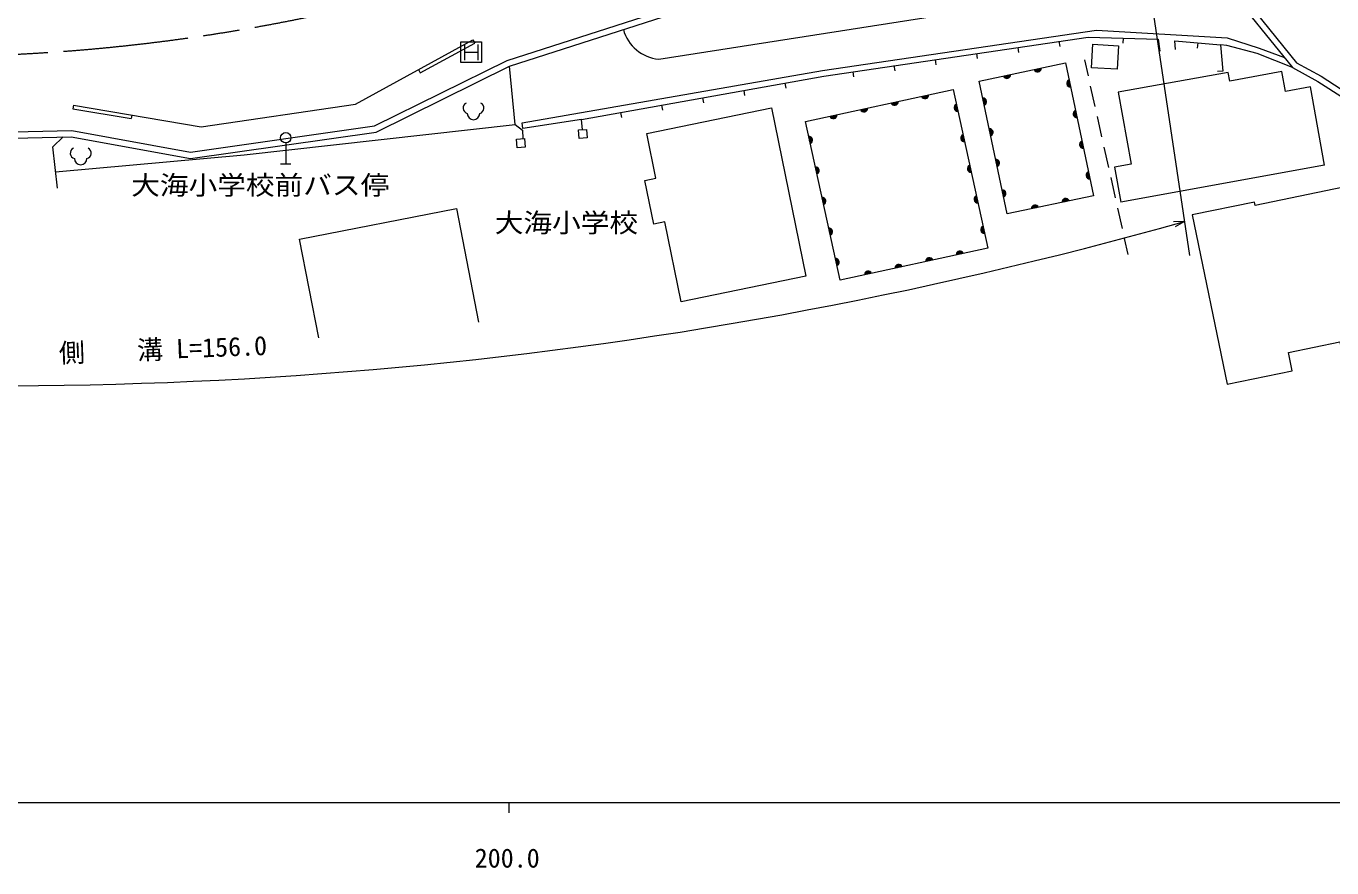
# Model space of a CAD drawing. Units: millimetres, scale not verified. Extents: x 40000 to 680000, y 20000 to 380000.
# Drawn here: x 221698 to 346945, y 198715 to 279495 of the extents above; entities that cross this region are included whole.
import ezdxf
from ezdxf.enums import TextEntityAlignment as Align

# ---------------------------------------------------------------- set-up
doc = ezdxf.new("R2010")
doc.units = ezdxf.units.MM
doc.header["$LTSCALE"] = 1000
doc.linetypes.add('CHAIN', pattern=[18.5, 12, -1.5, 3.5, -1.5])
for name, color, linetype, lineweight in [('M-BGD', 7, 'Continuous', 13), ('M-BMK', 2, 'CHAIN', 13), ('M-STR-HTXT', 7, 'Continuous', 13), ('M-STR-STRC', 7, 'Continuous', 13), ('M-TTL-BAND', 7, 'Continuous', 13)]:
    doc.layers.add(name, color=color, linetype=linetype, lineweight=lineweight)
doc.styles.add('ＭＳ ゴシック', font='')
doc.styles.get('ＭＳ ゴシック').set_extended_font_data('MS Gothic')

msp = doc.modelspace()

# ---------------------------------------------------------------- linework, layer by layer
at = {"layer": 'M-BGD'}
for p, q in [((282381, 276331), (320832, 282338)), ((264562, 278172), (264730, 277865)), ((326919, 278342), (326903, 277842)), ((259510, 275019), (264730, 277865)), ((312854, 276868), (312927, 276374)), ((316811, 277453), (316884, 276958)), ((320768, 278037), (320841, 277542)), ((334075, 277891), (334031, 277393)), ((304940, 275700), (305013, 275205)), ((308897, 276284), (308970, 275790)), ((323586, 274715), (323246, 276245)), ((259343, 275326), (259510, 275019)), ((300983, 275116), (301056, 274621)), ((336477, 275168), (335979, 275124)), ((290528, 273329), (290616, 272837)), ((294465, 274035), (294553, 273543)), ((324239, 271787), (323804, 273739)), ((226229, 271917), (226171, 271572)), ((282654, 271917), (282742, 271425)), ((286591, 272623), (286679, 272131)), ((226171, 271572), (231789, 270614)), ((231848, 270959), (231789, 270614)), ((274983, 270542), (269355, 269663)), ((278716, 271211), (278805, 270719)), ((324891, 268859), (324456, 270811)), ((269355, 269663), (269271, 270228)), ((246599, 268286), (246599, 266286)), ((325543, 265931), (325108, 267883)), ((246099, 266286), (247099, 266286)), ((346251, 266142), (326689, 262614)), ((326195, 263002), (325760, 264954)), ((326847, 260074), (326412, 262026)), ((249763, 249580), (247926, 259065)), ((327405, 257569), (327064, 259098))]:
    msp.add_line(p, q, dxfattribs=at)
for points in [[(192885, 269967), (197987, 269379), (203402, 269018), (208424, 268751), (216287, 268657), (226033, 268877), (237464, 266796), (255280, 269333), (268051, 275637), (312379, 289903), (324197, 291013), (327273, 290103), (336690, 283551), (343172, 275511), (345604, 274177), (348143, 272541), (349866, 271300), (351463, 262055)], [(192954, 270563), (198041, 269976), (203437, 269617), (208443, 269351), (216283, 269257), (226080, 269478), (237476, 267404), (255100, 269914), (267825, 276194), (312258, 290494), (324256, 291621), (327536, 290651), (337103, 283995), (343564, 275980), (345911, 274693), (348481, 273037), (350416, 271643), (352054, 262157)], [(226229, 271917), (238488, 269828), (253278, 272020), (264562, 278172)], [(269271, 270228), (298099, 275231), (324371, 279092), (336895, 278362), (339979, 277379), (342396, 276473)], [(275051, 269556), (274983, 270542), (298198, 274705), (323552, 278448), (330285, 278236), (330450, 277082)], [(331957, 277255), (331894, 278087), (336257, 277695), (336477, 275168)], [(343172, 275511), (339769, 276855), (336861, 277619), (336257, 277695)], [(224522, 265513), (242605, 267140), (268595, 270047), (268051, 275637)], [(346251, 266142), (344895, 273660), (342484, 273225), (342142, 275124), (337159, 274226), (337009, 275056), (326449, 273151), (327693, 266253), (326085, 265963), (326689, 262614)], [(282100, 264909), (281221, 269184), (293183, 271645)], [(293183, 271645), (296502, 255507), (284540, 253046), (282965, 260707)], [(268595, 270047), (269324, 269516), (269338, 268697)], [(224698, 263958), (224250, 267913), (225238, 268859)], [(282965, 260707), (281902, 260489), (281038, 264690), (282100, 264909)], [(349751, 264388), (339583, 262285), (339515, 262611), (333545, 261376), (336907, 245121), (343149, 246412), (342786, 248166), (347711, 249185), (348310, 246286), (353282, 247314)], [(247926, 259065), (262969, 261978), (265081, 251074)]]:
    msp.add_lwpolyline(points, dxfattribs=at)
for points in [[(324028, 277769), (326493, 277611), (326348, 275348), (323883, 275506)], [(321391, 275958), (324075, 263211), (315798, 261468), (313114, 274216)], [(310621, 273416), (313941, 258196), (299772, 255106), (296453, 270326)], [(274688, 269526), (275441, 269588), (275510, 268758), (274757, 268695)], [(268734, 268647), (269488, 268710), (269557, 267879), (268804, 267816)]]:
    msp.add_lwpolyline(points, close=True, dxfattribs=at)
msp.add_circle((246599, 268786), 500, dxfattribs=at)
for centre, radius, start, end in [((282702, 280170), 3852, 195.26601, 265.21834), ((315774, 274831), 354, 200.68607, 3.09125), ((315774, 274831), 283, 202.91011, 0.86721), ((315774, 274831), 212, 206.65643, 357.12088), ((315774, 274831), 142, 214.36816, 349.40915), ((315774, 274831), 100, 224.68583, 339.09149), ((318710, 275449), 354, 200.68607, 3.09125), ((318710, 275449), 283, 202.91011, 0.86721), ((318710, 275449), 212, 206.65643, 357.12088), ((318710, 275449), 142, 214.36816, 349.40915), ((318710, 275449), 100, 224.68583, 339.09149), ((321859, 273999), 354, 110.68607, 273.09125), ((321859, 273999), 283, 112.91011, 270.86721), ((321859, 273999), 212, 116.65643, 267.12088), ((321859, 273999), 142, 124.36816, 259.40915), ((321859, 273999), 100, 134.68583, 249.09149), ((264147, 271634), 536, 116.08703, 255.33416), ((265076, 271634), 536, 284.66584, 63.91297), ((304991, 272244), 354, 201.10081, 3.50599), ((304991, 272244), 283, 203.32485, 1.28195), ((304991, 272244), 212, 207.07118, 357.53563), ((304991, 272244), 142, 214.78291, 349.8239), ((304991, 272244), 100, 225.10057, 339.50623), ((307922, 272883), 354, 201.10081, 3.50599), ((307922, 272883), 283, 203.32485, 1.28195), ((307922, 272883), 212, 207.07118, 357.53563), ((307922, 272883), 142, 214.78291, 349.8239), ((307922, 272883), 100, 225.10057, 339.50623), ((311055, 271680), 354, 111.10081, 273.50599), ((311055, 271680), 283, 113.32485, 271.28195), ((311055, 271680), 212, 117.07118, 267.53563), ((311055, 271680), 142, 124.78291, 259.8239), ((313476, 272234), 354, 290.68607, 93.09125), ((313476, 272234), 283, 292.91011, 90.86721), ((313476, 272234), 212, 296.65643, 87.12088), ((313476, 272234), 142, 304.36816, 79.40915), ((313476, 272234), 100, 314.68583, 69.09149), ((264611, 271115), 600, 180, 0), ((299129, 270965), 354, 201.10081, 3.50599), ((299129, 270965), 283, 203.32485, 1.28195), ((299129, 270965), 212, 207.07118, 357.53563), ((299129, 270965), 142, 214.78291, 349.8239), ((299129, 270965), 100, 225.10057, 339.50623), ((302060, 271604), 354, 201.10081, 3.50599), ((302060, 271604), 283, 203.32485, 1.28195), ((302060, 271604), 212, 207.07118, 357.53563), ((302060, 271604), 142, 214.78291, 349.8239), ((302060, 271604), 100, 225.10057, 339.50623), ((311055, 271680), 100, 135.10057, 249.50623), ((322477, 271064), 354, 110.68607, 273.09125), ((322477, 271064), 283, 112.91011, 270.86721), ((322477, 271064), 212, 116.65643, 267.12088), ((322477, 271064), 142, 124.36816, 259.40915), ((322477, 271064), 100, 134.68583, 249.09149), ((314094, 269299), 354, 290.68607, 93.09125), ((314094, 269299), 283, 292.91011, 90.86721), ((314094, 269299), 212, 296.65643, 87.12088), ((314094, 269299), 142, 304.36816, 79.40915), ((314094, 269299), 100, 314.68583, 69.09149), ((296781, 268567), 354, 291.10081, 93.50599), ((296781, 268567), 283, 293.32485, 91.28195), ((296781, 268567), 212, 297.07118, 87.53563), ((296781, 268567), 142, 304.78291, 79.8239), ((296781, 268567), 100, 315.10057, 69.50623), ((311695, 268749), 354, 111.10081, 273.50599), ((311695, 268749), 283, 113.32485, 271.28195), ((311695, 268749), 212, 117.07118, 267.53563), ((311695, 268749), 142, 124.78291, 259.8239), ((311695, 268749), 100, 135.10057, 249.50623), ((323095, 268128), 354, 110.68607, 273.09125), ((323095, 268128), 283, 112.91011, 270.86721), ((323095, 268128), 212, 116.65643, 267.12088), ((323095, 268128), 142, 124.36816, 259.40915), ((323095, 268128), 100, 134.68583, 249.09149), ((226469, 267302), 536, 116.08703, 255.33416), ((226933, 266784), 600, 180, 0), ((227398, 267302), 536, 284.66584, 63.91297), ((297420, 265636), 354, 291.10081, 93.50599), ((297420, 265636), 283, 293.32485, 91.28195), ((297420, 265636), 212, 297.07118, 87.53563), ((297420, 265636), 142, 304.78291, 79.8239), ((297420, 265636), 100, 315.10057, 69.50623), ((312334, 265818), 354, 111.10081, 273.50599), ((312334, 265818), 283, 113.32485, 271.28195), ((312334, 265818), 212, 117.07118, 267.53563), ((312334, 265818), 142, 124.78291, 259.8239), ((312334, 265818), 100, 135.10057, 249.50623), ((314712, 266363), 354, 290.68607, 93.09125), ((314712, 266363), 283, 292.91011, 90.86721), ((314712, 266363), 212, 296.65643, 87.12088), ((314712, 266363), 142, 304.36816, 79.40915), ((314712, 266363), 100, 314.68583, 69.09149), ((323713, 265192), 354, 110.68607, 273.09125), ((323713, 265192), 283, 112.91011, 270.86721), ((323713, 265192), 212, 116.65643, 267.12088), ((323713, 265192), 142, 124.36816, 259.40915), ((323713, 265192), 100, 134.68583, 249.09149), ((298059, 262705), 354, 291.10081, 93.50599), ((312973, 262887), 354, 111.10081, 273.50599), ((312973, 262887), 283, 113.32485, 271.28195), ((312973, 262887), 212, 117.07118, 267.53563), ((315330, 263427), 354, 290.68607, 93.09125), ((315330, 263427), 283, 292.91011, 90.86721), ((315330, 263427), 212, 296.65643, 87.12088), ((315330, 263427), 142, 304.36816, 79.40915), ((315330, 263427), 100, 314.68583, 69.09149), ((298059, 262705), 283, 293.32485, 91.28195), ((298059, 262705), 212, 297.07118, 87.53563), ((298059, 262705), 142, 304.78291, 79.8239), ((298059, 262705), 100, 315.10057, 69.50623), ((312973, 262887), 142, 124.78291, 259.8239), ((312973, 262887), 100, 135.10057, 249.50623), ((318480, 261977), 354, 20.68607, 183.09125), ((318480, 261977), 283, 22.91011, 180.86721), ((318480, 261977), 212, 26.65643, 177.12088), ((318480, 261977), 142, 34.36816, 169.40915), ((318480, 261977), 100, 44.68583, 159.09149), ((321416, 262596), 354, 20.68607, 183.09125), ((321416, 262596), 283, 22.91011, 180.86721), ((321416, 262596), 212, 26.65643, 177.12088), ((321416, 262596), 142, 34.36816, 169.40915), ((321416, 262596), 100, 44.68583, 159.09149), ((298699, 259773), 354, 291.10081, 93.50599), ((298699, 259773), 283, 293.32485, 91.28195), ((298699, 259773), 212, 297.07118, 87.53563), ((298699, 259773), 142, 304.78291, 79.8239), ((298699, 259773), 100, 315.10057, 69.50623), ((313612, 259956), 354, 111.10081, 273.50599), ((313612, 259956), 283, 113.32485, 271.28195), ((313612, 259956), 212, 117.07118, 267.53563), ((313612, 259956), 142, 124.78291, 259.8239), ((313612, 259956), 100, 135.10057, 249.50623), ((299338, 256842), 354, 291.10081, 93.50599), ((299338, 256842), 283, 293.32485, 91.28195), ((299338, 256842), 212, 297.07118, 87.53563), ((299338, 256842), 142, 304.78291, 79.8239), ((299338, 256842), 100, 315.10057, 69.50623), ((308333, 256918), 354, 21.10081, 183.50599), ((308333, 256918), 283, 23.32485, 181.28195), ((308333, 256918), 212, 27.07118, 177.53563), ((308333, 256918), 142, 34.78291, 169.8239), ((308333, 256918), 100, 45.10057, 159.50623), ((311264, 257557), 354, 21.10081, 183.50599), ((311264, 257557), 283, 23.32485, 181.28195), ((311264, 257557), 212, 27.07118, 177.53563), ((311264, 257557), 142, 34.78291, 169.8239), ((311264, 257557), 100, 45.10057, 159.50623), ((302471, 255640), 354, 21.10081, 183.50599), ((302471, 255640), 283, 23.32485, 181.28195), ((302471, 255640), 212, 27.07118, 177.53563), ((302471, 255640), 142, 34.78291, 169.8239), ((302471, 255640), 100, 45.10057, 159.50623), ((305402, 256279), 354, 21.10081, 183.50599), ((305402, 256279), 283, 23.32485, 181.28195), ((305402, 256279), 212, 27.07118, 177.53563), ((305402, 256279), 142, 34.78291, 169.8239), ((305402, 256279), 100, 45.10057, 159.50623)]:
    msp.add_arc(centre, radius, start, end, dxfattribs=at)
at = {"layer": 'M-BMK'}
msp.add_arc((211798, 458477), 181902, 256.77046, 287.56806, dxfattribs=at)
at = {"layer": 'M-STR-HTXT'}
for p, q in [((329635, 281872), (333287, 257481)), ((332798, 260748), (331768, 260717)), ((332798, 260748), (331903, 260236))]:
    msp.add_line(p, q, dxfattribs=at)
msp.add_arc((218832, 664847), 419862, 264.12894, 285.74982, dxfattribs=at)
at = {"layer": 'M-STR-STRC'}
for p, q in [((263385, 275992), (263385, 277992)), ((263385, 277992), (265385, 277992)), ((263760, 277742), (263760, 276242)), ((263760, 276992), (265010, 276992)), ((265010, 277742), (265010, 276242)), ((265385, 277992), (265385, 275992)), ((265385, 275992), (263385, 275992))]:
    msp.add_line(p, q, dxfattribs=at)
at = {"layer": 'M-TTL-BAND'}
for p, q in [((40000, 205000), (579000, 205000)), ((268000, 205000), (268000, 204000))]:
    msp.add_line(p, q, dxfattribs=at)

# ---------------------------------------------------------------- texts
at = {"layer": 'M-BGD', "style": 'ＭＳ ゴシック', "width": 1.1}
for s, p in [('大海小学校前バス停', (244153, 262765)), ('大海小学校', (273522, 259159))]:
    msp.add_text(s, height=1833, dxfattribs=at).set_placement(p, align=Align.BOTTOM_CENTER)
at = {"layer": 'M-STR-HTXT', "style": 'ＭＳ ゴシック'}
msp.add_text('側\u3000\u3000溝 L=156.0', height=1833, rotation=2.107, dxfattribs=at).set_placement((234876, 247019), align=Align.BOTTOM_CENTER)
at = {"layer": 'M-TTL-BAND', "style": 'ＭＳ ゴシック'}
msp.add_text('200.0', height=1833, dxfattribs=at).set_placement((267844, 198195), align=Align.BOTTOM_CENTER)

doc.saveas('drawing.dxf')
